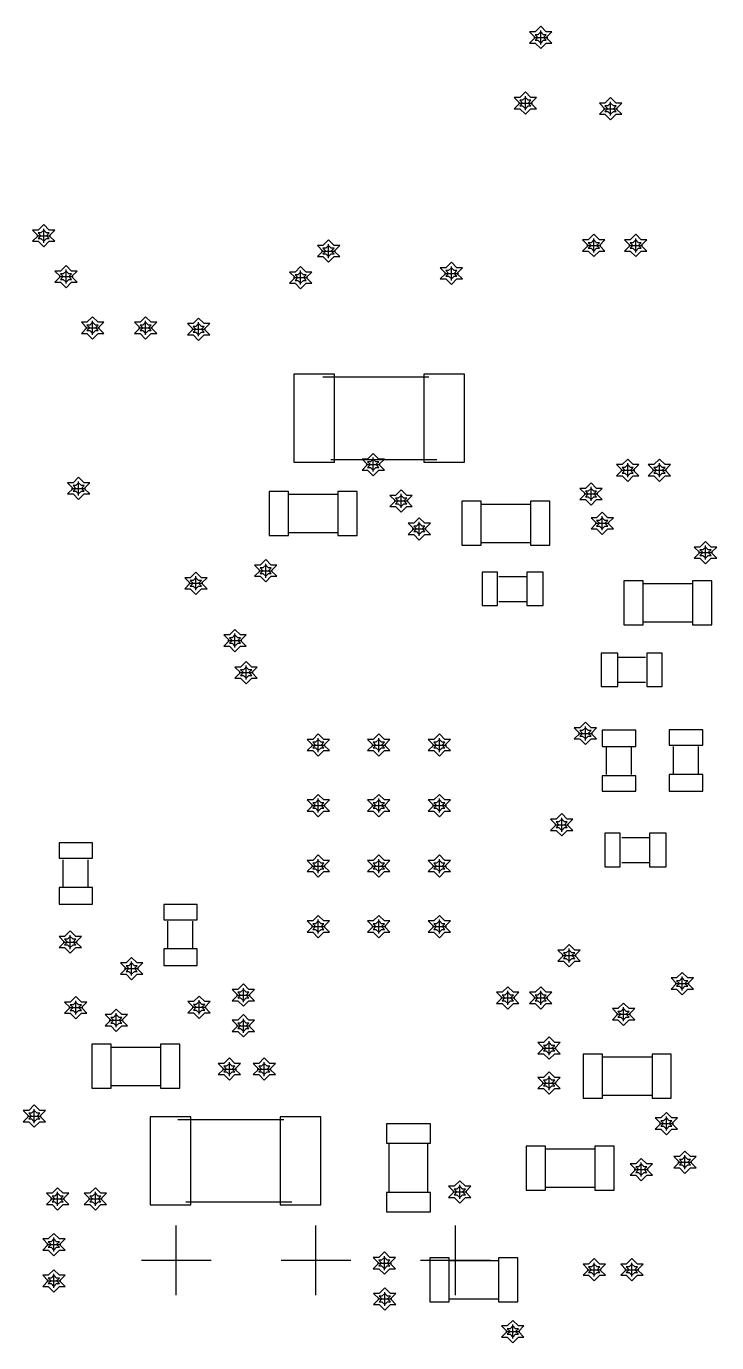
# Model space of a CAD drawing. Extents: x -1.38 to 3.87, y -2.67 to 0.8.
# Drawn here: x 0.023 to 0.518, y -1.991 to -1.048 of the extents above; entities that cross this region are included whole.
import ezdxf

# ---------------------------------------------------------------- set-up
doc = ezdxf.new("R2010")
doc.units = 0
doc.layers.get('0').update_dxf_attribs({"linetype": 'CONTINUOUS'})
for name, color, linetype in [('gd1', 1, 'CONTINUOUS'), ('gg1', 1, 'CONTINUOUS'), ('gm8', 1, 'CONTINUOUS')]:
    doc.layers.add(name, color=color, linetype=linetype)

# ---------------------------------------------------------------- blocks, each defined once
blk = doc.blocks.new('D20')
blk.add_lwpolyline([(-0.01575, -0.0069), (0.01575, -0.0069), (0.01575, 0.0069), (-0.01575, 0.0069)], close=True)
blk = doc.blocks.new('D21')
blk.add_lwpolyline([(-0.0069, -0.01575), (0.0069, -0.01575), (0.0069, 0.01575), (-0.0069, 0.01575)], close=True)
blk = doc.blocks.new('D23')
blk.add_lwpolyline([(-0.0055, -0.012), (0.0055, -0.012), (0.0055, 0.012), (-0.0055, 0.012)], close=True)
blk = doc.blocks.new('D24')
blk.add_lwpolyline([(-0.012, -0.0059), (0.012, -0.0059), (0.012, 0.0059), (-0.012, 0.0059)], close=True)
blk = doc.blocks.new('D25')
blk.add_lwpolyline([(-0.012, -0.0055), (0.012, -0.0055), (0.012, 0.0055), (-0.012, 0.0055)], close=True)
blk = doc.blocks.new('D54')
blk.add_lwpolyline([(-0.012, -0.0059), (0.012, -0.0059), (0.012, 0.0059), (-0.012, 0.0059)], close=True)
blk = doc.blocks.new('D55')
blk.add_lwpolyline([(-0.0059, -0.012), (0.0059, -0.012), (0.0059, 0.012), (-0.0059, 0.012)], close=True)
blk = doc.blocks.new('D57')
blk.add_lwpolyline([(-0.0145, -0.0315), (0.0145, -0.0315), (0.0145, 0.0315), (-0.0145, 0.0315)], close=True)

msp = doc.modelspace()

# ---------------------------------------------------------------- linework, layer by layer
at = {"layer": 'gd1', "color": 1}
for points in [[(0.3917, -1.0643), (0.3957, -1.0603), (0.3997, -1.0603), (0.3957, -1.0563), (0.3997, -1.0523), (0.3957, -1.0523), (0.3917, -1.0483), (0.3877, -1.0523), (0.3837, -1.0523), (0.3877, -1.0563), (0.3837, -1.0603), (0.3877, -1.0603), (0.3917, -1.0643)], [(0.3917, -1.0603), (0.3937, -1.0583), (0.3957, -1.0583), (0.3937, -1.0563), (0.3957, -1.0543), (0.3937, -1.0543), (0.3917, -1.0523), (0.3897, -1.0543), (0.3877, -1.0543), (0.3897, -1.0563), (0.3877, -1.0583), (0.3897, -1.0583), (0.3917, -1.0603)], [(0.3807, -1.1113), (0.3847, -1.1073), (0.3887, -1.1073), (0.3847, -1.1033), (0.3887, -1.0993), (0.3847, -1.0993), (0.3807, -1.0953), (0.3767, -1.0993), (0.3727, -1.0993), (0.3767, -1.1033), (0.3727, -1.1073), (0.3767, -1.1073), (0.3807, -1.1113)], [(0.3807, -1.1073), (0.3827, -1.1053), (0.3847, -1.1053), (0.3827, -1.1033), (0.3847, -1.1013), (0.3827, -1.1013), (0.3807, -1.0993), (0.3787, -1.1013), (0.3767, -1.1013), (0.3787, -1.1033), (0.3767, -1.1053), (0.3787, -1.1053), (0.3807, -1.1073)], [(0.4417, -1.1153), (0.4457, -1.1113), (0.4497, -1.1113), (0.4457, -1.1073), (0.4497, -1.1033), (0.4457, -1.1033), (0.4417, -1.0993), (0.4377, -1.1033), (0.4337, -1.1033), (0.4377, -1.1073), (0.4337, -1.1113), (0.4377, -1.1113), (0.4417, -1.1153)], [(0.4417, -1.1113), (0.4437, -1.1093), (0.4457, -1.1093), (0.4437, -1.1073), (0.4457, -1.1053), (0.4437, -1.1053), (0.4417, -1.1033), (0.4397, -1.1053), (0.4377, -1.1053), (0.4397, -1.1073), (0.4377, -1.1093), (0.4397, -1.1093), (0.4417, -1.1113)], [(0.0357, -1.2063), (0.0397, -1.2023), (0.0437, -1.2023), (0.0397, -1.1983), (0.0437, -1.1943), (0.0397, -1.1943), (0.0357, -1.1903), (0.0317, -1.1943), (0.0277, -1.1943), (0.0317, -1.1983), (0.0277, -1.2023), (0.0317, -1.2023), (0.0357, -1.2063)], [(0.0357, -1.2023), (0.0377, -1.2003), (0.0397, -1.2003), (0.0377, -1.1983), (0.0397, -1.1963), (0.0377, -1.1963), (0.0357, -1.1943), (0.0337, -1.1963), (0.0317, -1.1963), (0.0337, -1.1983), (0.0317, -1.2003), (0.0337, -1.2003), (0.0357, -1.2023)], [(0.4297, -1.2133), (0.4337, -1.2093), (0.4377, -1.2093), (0.4337, -1.2053), (0.4377, -1.2013), (0.4337, -1.2013), (0.4297, -1.1973), (0.4257, -1.2013), (0.4217, -1.2013), (0.4257, -1.2053), (0.4217, -1.2093), (0.4257, -1.2093), (0.4297, -1.2133)], [(0.4597, -1.2133), (0.4637, -1.2093), (0.4677, -1.2093), (0.4637, -1.2053), (0.4677, -1.2013), (0.4637, -1.2013), (0.4597, -1.1973), (0.4557, -1.2013), (0.4517, -1.2013), (0.4557, -1.2053), (0.4517, -1.2093), (0.4557, -1.2093), (0.4597, -1.2133)], [(0.2397, -1.2173), (0.2437, -1.2133), (0.2477, -1.2133), (0.2437, -1.2093), (0.2477, -1.2053), (0.2437, -1.2053), (0.2397, -1.2013), (0.2357, -1.2053), (0.2317, -1.2053), (0.2357, -1.2093), (0.2317, -1.2133), (0.2357, -1.2133), (0.2397, -1.2173)], [(0.2397, -1.2133), (0.2417, -1.2113), (0.2437, -1.2113), (0.2417, -1.2093), (0.2437, -1.2073), (0.2417, -1.2073), (0.2397, -1.2053), (0.2377, -1.2073), (0.2357, -1.2073), (0.2377, -1.2093), (0.2357, -1.2113), (0.2377, -1.2113), (0.2397, -1.2133)], [(0.4297, -1.2093), (0.4317, -1.2073), (0.4337, -1.2073), (0.4317, -1.2053), (0.4337, -1.2033), (0.4317, -1.2033), (0.4297, -1.2013), (0.4277, -1.2033), (0.4257, -1.2033), (0.4277, -1.2053), (0.4257, -1.2073), (0.4277, -1.2073), (0.4297, -1.2093)], [(0.4597, -1.2093), (0.4617, -1.2073), (0.4637, -1.2073), (0.4617, -1.2053), (0.4637, -1.2033), (0.4617, -1.2033), (0.4597, -1.2013), (0.4577, -1.2033), (0.4557, -1.2033), (0.4577, -1.2053), (0.4557, -1.2073), (0.4577, -1.2073), (0.4597, -1.2093)], [(0.0517, -1.2356), (0.0557, -1.2316), (0.0597, -1.2316), (0.0557, -1.2276), (0.0597, -1.2236), (0.0557, -1.2236), (0.0517, -1.2196), (0.0477, -1.2236), (0.0437, -1.2236), (0.0477, -1.2276), (0.0437, -1.2316), (0.0477, -1.2316), (0.0517, -1.2356)], [(0.0517, -1.2316), (0.0537, -1.2296), (0.0557, -1.2296), (0.0537, -1.2276), (0.0557, -1.2256), (0.0537, -1.2256), (0.0517, -1.2236), (0.0497, -1.2256), (0.0477, -1.2256), (0.0497, -1.2276), (0.0477, -1.2296), (0.0497, -1.2296), (0.0517, -1.2316)], [(0.2197, -1.2363), (0.2237, -1.2323), (0.2277, -1.2323), (0.2237, -1.2283), (0.2277, -1.2243), (0.2237, -1.2243), (0.2197, -1.2203), (0.2157, -1.2243), (0.2117, -1.2243), (0.2157, -1.2283), (0.2117, -1.2323), (0.2157, -1.2323), (0.2197, -1.2363)], [(0.2197, -1.2323), (0.2217, -1.2303), (0.2237, -1.2303), (0.2217, -1.2283), (0.2237, -1.2263), (0.2217, -1.2263), (0.2197, -1.2243), (0.2177, -1.2263), (0.2157, -1.2263), (0.2177, -1.2283), (0.2157, -1.2303), (0.2177, -1.2303), (0.2197, -1.2323)], [(0.3277, -1.2333), (0.3317, -1.2293), (0.3357, -1.2293), (0.3317, -1.2253), (0.3357, -1.2213), (0.3317, -1.2213), (0.3277, -1.2173), (0.3237, -1.2213), (0.3197, -1.2213), (0.3237, -1.2253), (0.3197, -1.2293), (0.3237, -1.2293), (0.3277, -1.2333)], [(0.3277, -1.2293), (0.3297, -1.2273), (0.3317, -1.2273), (0.3297, -1.2253), (0.3317, -1.2233), (0.3297, -1.2233), (0.3277, -1.2213), (0.3257, -1.2233), (0.3237, -1.2233), (0.3257, -1.2253), (0.3237, -1.2273), (0.3257, -1.2273), (0.3277, -1.2293)], [(0.0707, -1.2723), (0.0747, -1.2683), (0.0787, -1.2683), (0.0747, -1.2643), (0.0787, -1.2603), (0.0747, -1.2603), (0.0707, -1.2563), (0.0667, -1.2603), (0.0627, -1.2603), (0.0667, -1.2643), (0.0627, -1.2683), (0.0667, -1.2683), (0.0707, -1.2723)], [(0.0707, -1.2683), (0.0727, -1.2663), (0.0747, -1.2663), (0.0727, -1.2643), (0.0747, -1.2623), (0.0727, -1.2623), (0.0707, -1.2603), (0.0687, -1.2623), (0.0667, -1.2623), (0.0687, -1.2643), (0.0667, -1.2663), (0.0687, -1.2663), (0.0707, -1.2683)], [(0.1087, -1.2723), (0.1127, -1.2683), (0.1167, -1.2683), (0.1127, -1.2643), (0.1167, -1.2603), (0.1127, -1.2603), (0.1087, -1.2563), (0.1047, -1.2603), (0.1007, -1.2603), (0.1047, -1.2643), (0.1007, -1.2683), (0.1047, -1.2683), (0.1087, -1.2723)], [(0.1087, -1.2683), (0.1107, -1.2663), (0.1127, -1.2663), (0.1107, -1.2643), (0.1127, -1.2623), (0.1107, -1.2623), (0.1087, -1.2603), (0.1067, -1.2623), (0.1047, -1.2623), (0.1067, -1.2643), (0.1047, -1.2663), (0.1067, -1.2663), (0.1087, -1.2683)], [(0.1467, -1.2733), (0.1507, -1.2693), (0.1547, -1.2693), (0.1507, -1.2653), (0.1547, -1.2613), (0.1507, -1.2613), (0.1467, -1.2573), (0.1427, -1.2613), (0.1387, -1.2613), (0.1427, -1.2653), (0.1387, -1.2693), (0.1427, -1.2693), (0.1467, -1.2733)], [(0.1467, -1.2693), (0.1487, -1.2673), (0.1507, -1.2673), (0.1487, -1.2653), (0.1507, -1.2633), (0.1487, -1.2633), (0.1467, -1.2613), (0.1447, -1.2633), (0.1427, -1.2633), (0.1447, -1.2653), (0.1427, -1.2673), (0.1447, -1.2673), (0.1467, -1.2693)], [(0.2717, -1.3703), (0.2757, -1.3663), (0.2797, -1.3663), (0.2757, -1.3623), (0.2797, -1.3583), (0.2757, -1.3583), (0.2717, -1.3543), (0.2677, -1.3583), (0.2637, -1.3583), (0.2677, -1.3623), (0.2637, -1.3663), (0.2677, -1.3663), (0.2717, -1.3703)], [(0.2717, -1.3663), (0.2737, -1.3643), (0.2757, -1.3643), (0.2737, -1.3623), (0.2757, -1.3603), (0.2737, -1.3603), (0.2717, -1.3583), (0.2697, -1.3603), (0.2677, -1.3603), (0.2697, -1.3623), (0.2677, -1.3643), (0.2697, -1.3643), (0.2717, -1.3663)], [(0.454, -1.3743), (0.458, -1.3703), (0.462, -1.3703), (0.458, -1.3663), (0.462, -1.3623), (0.458, -1.3623), (0.454, -1.3583), (0.45, -1.3623), (0.446, -1.3623), (0.45, -1.3663), (0.446, -1.3703), (0.45, -1.3703), (0.454, -1.3743)], [(0.454, -1.3703), (0.456, -1.3683), (0.458, -1.3683), (0.456, -1.3663), (0.458, -1.3643), (0.456, -1.3643), (0.454, -1.3623), (0.452, -1.3643), (0.45, -1.3643), (0.452, -1.3663), (0.45, -1.3683), (0.452, -1.3683), (0.454, -1.3703)], [(0.4767, -1.3743), (0.4807, -1.3703), (0.4847, -1.3703), (0.4807, -1.3663), (0.4847, -1.3623), (0.4807, -1.3623), (0.4767, -1.3583), (0.4727, -1.3623), (0.4687, -1.3623), (0.4727, -1.3663), (0.4687, -1.3703), (0.4727, -1.3703), (0.4767, -1.3743)], [(0.4767, -1.3703), (0.4787, -1.3683), (0.4807, -1.3683), (0.4787, -1.3663), (0.4807, -1.3643), (0.4787, -1.3643), (0.4767, -1.3623), (0.4747, -1.3643), (0.4727, -1.3643), (0.4747, -1.3663), (0.4727, -1.3683), (0.4747, -1.3683), (0.4767, -1.3703)], [(0.0607, -1.3873), (0.0647, -1.3833), (0.0687, -1.3833), (0.0647, -1.3793), (0.0687, -1.3753), (0.0647, -1.3753), (0.0607, -1.3713), (0.0567, -1.3753), (0.0527, -1.3753), (0.0567, -1.3793), (0.0527, -1.3833), (0.0567, -1.3833), (0.0607, -1.3873)], [(0.0607, -1.3833), (0.0627, -1.3813), (0.0647, -1.3813), (0.0627, -1.3793), (0.0647, -1.3773), (0.0627, -1.3773), (0.0607, -1.3753), (0.0587, -1.3773), (0.0567, -1.3773), (0.0587, -1.3793), (0.0567, -1.3813), (0.0587, -1.3813), (0.0607, -1.3833)], [(0.4277, -1.3913), (0.4317, -1.3873), (0.4357, -1.3873), (0.4317, -1.3833), (0.4357, -1.3793), (0.4317, -1.3793), (0.4277, -1.3753), (0.4237, -1.3793), (0.4197, -1.3793), (0.4237, -1.3833), (0.4197, -1.3873), (0.4237, -1.3873), (0.4277, -1.3913)], [(0.2917, -1.3963), (0.2957, -1.3923), (0.2997, -1.3923), (0.2957, -1.3883), (0.2997, -1.3843), (0.2957, -1.3843), (0.2917, -1.3803), (0.2877, -1.3843), (0.2837, -1.3843), (0.2877, -1.3883), (0.2837, -1.3923), (0.2877, -1.3923), (0.2917, -1.3963)], [(0.2917, -1.3923), (0.2937, -1.3903), (0.2957, -1.3903), (0.2937, -1.3883), (0.2957, -1.3863), (0.2937, -1.3863), (0.2917, -1.3843), (0.2897, -1.3863), (0.2877, -1.3863), (0.2897, -1.3883), (0.2877, -1.3903), (0.2897, -1.3903), (0.2917, -1.3923)], [(0.4277, -1.3873), (0.4297, -1.3853), (0.4317, -1.3853), (0.4297, -1.3833), (0.4317, -1.3813), (0.4297, -1.3813), (0.4277, -1.3793), (0.4257, -1.3813), (0.4237, -1.3813), (0.4257, -1.3833), (0.4237, -1.3853), (0.4257, -1.3853), (0.4277, -1.3873)], [(0.3047, -1.4163), (0.3087, -1.4123), (0.3127, -1.4123), (0.3087, -1.4083), (0.3127, -1.4043), (0.3087, -1.4043), (0.3047, -1.4003), (0.3007, -1.4043), (0.2967, -1.4043), (0.3007, -1.4083), (0.2967, -1.4123), (0.3007, -1.4123), (0.3047, -1.4163)], [(0.3047, -1.4123), (0.3067, -1.4103), (0.3087, -1.4103), (0.3067, -1.4083), (0.3087, -1.4063), (0.3067, -1.4063), (0.3047, -1.4043), (0.3027, -1.4063), (0.3007, -1.4063), (0.3027, -1.4083), (0.3007, -1.4103), (0.3027, -1.4103), (0.3047, -1.4123)], [(0.4357, -1.4123), (0.4397, -1.4083), (0.4437, -1.4083), (0.4397, -1.4043), (0.4437, -1.4003), (0.4397, -1.4003), (0.4357, -1.3963), (0.4317, -1.4003), (0.4277, -1.4003), (0.4317, -1.4043), (0.4277, -1.4083), (0.4317, -1.4083), (0.4357, -1.4123)], [(0.4357, -1.4083), (0.4377, -1.4063), (0.4397, -1.4063), (0.4377, -1.4043), (0.4397, -1.4023), (0.4377, -1.4023), (0.4357, -1.4003), (0.4337, -1.4023), (0.4317, -1.4023), (0.4337, -1.4043), (0.4317, -1.4063), (0.4337, -1.4063), (0.4357, -1.4083)], [(0.5097, -1.4333), (0.5137, -1.4293), (0.5177, -1.4293), (0.5137, -1.4253), (0.5177, -1.4213), (0.5137, -1.4213), (0.5097, -1.4173), (0.5057, -1.4213), (0.5017, -1.4213), (0.5057, -1.4253), (0.5017, -1.4293), (0.5057, -1.4293), (0.5097, -1.4333)], [(0.5097, -1.4293), (0.5117, -1.4273), (0.5137, -1.4273), (0.5117, -1.4253), (0.5137, -1.4233), (0.5117, -1.4233), (0.5097, -1.4213), (0.5077, -1.4233), (0.5057, -1.4233), (0.5077, -1.4253), (0.5057, -1.4273), (0.5077, -1.4273), (0.5097, -1.4293)], [(0.1947, -1.4463), (0.1987, -1.4423), (0.2027, -1.4423), (0.1987, -1.4383), (0.2027, -1.4343), (0.1987, -1.4343), (0.1947, -1.4303), (0.1907, -1.4343), (0.1867, -1.4343), (0.1907, -1.4383), (0.1867, -1.4423), (0.1907, -1.4423), (0.1947, -1.4463)], [(0.1447, -1.4553), (0.1487, -1.4513), (0.1527, -1.4513), (0.1487, -1.4473), (0.1527, -1.4433), (0.1487, -1.4433), (0.1447, -1.4393), (0.1407, -1.4433), (0.1367, -1.4433), (0.1407, -1.4473), (0.1367, -1.4513), (0.1407, -1.4513), (0.1447, -1.4553)], [(0.1947, -1.4423), (0.1967, -1.4403), (0.1987, -1.4403), (0.1967, -1.4383), (0.1987, -1.4363), (0.1967, -1.4363), (0.1947, -1.4343), (0.1927, -1.4363), (0.1907, -1.4363), (0.1927, -1.4383), (0.1907, -1.4403), (0.1927, -1.4403), (0.1947, -1.4423)], [(0.1447, -1.4513), (0.1467, -1.4493), (0.1487, -1.4493), (0.1467, -1.4473), (0.1487, -1.4453), (0.1467, -1.4453), (0.1447, -1.4433), (0.1427, -1.4453), (0.1407, -1.4453), (0.1427, -1.4473), (0.1407, -1.4493), (0.1427, -1.4493), (0.1447, -1.4513)], [(0.1727, -1.4963), (0.1767, -1.4923), (0.1807, -1.4923), (0.1767, -1.4883), (0.1807, -1.4843), (0.1767, -1.4843), (0.1727, -1.4803), (0.1687, -1.4843), (0.1647, -1.4843), (0.1687, -1.4883), (0.1647, -1.4923), (0.1687, -1.4923), (0.1727, -1.4963)], [(0.1727, -1.4923), (0.1747, -1.4903), (0.1767, -1.4903), (0.1747, -1.4883), (0.1767, -1.4863), (0.1747, -1.4863), (0.1727, -1.4843), (0.1707, -1.4863), (0.1687, -1.4863), (0.1707, -1.4883), (0.1687, -1.4903), (0.1707, -1.4903), (0.1727, -1.4923)], [(0.1807, -1.5193), (0.1847, -1.5153), (0.1887, -1.5153), (0.1847, -1.5113), (0.1887, -1.5073), (0.1847, -1.5073), (0.1807, -1.5033), (0.1767, -1.5073), (0.1727, -1.5073), (0.1767, -1.5113), (0.1727, -1.5153), (0.1767, -1.5153), (0.1807, -1.5193)], [(0.1807, -1.5153), (0.1827, -1.5133), (0.1847, -1.5133), (0.1827, -1.5113), (0.1847, -1.5093), (0.1827, -1.5093), (0.1807, -1.5073), (0.1787, -1.5093), (0.1767, -1.5093), (0.1787, -1.5113), (0.1767, -1.5133), (0.1787, -1.5133), (0.1807, -1.5153)], [(0.2324, -1.5712), (0.2364, -1.5672), (0.2404, -1.5672), (0.2364, -1.5632), (0.2404, -1.5592), (0.2364, -1.5592), (0.2324, -1.5552), (0.2284, -1.5592), (0.2244, -1.5592), (0.2284, -1.5632), (0.2244, -1.5672), (0.2284, -1.5672), (0.2324, -1.5712)], [(0.2757, -1.5712), (0.2797, -1.5672), (0.2837, -1.5672), (0.2797, -1.5632), (0.2837, -1.5592), (0.2797, -1.5592), (0.2757, -1.5552), (0.2717, -1.5592), (0.2677, -1.5592), (0.2717, -1.5632), (0.2677, -1.5672), (0.2717, -1.5672), (0.2757, -1.5712)], [(0.3191, -1.5712), (0.3231, -1.5672), (0.3271, -1.5672), (0.3231, -1.5632), (0.3271, -1.5592), (0.3231, -1.5592), (0.3191, -1.5552), (0.3151, -1.5592), (0.3111, -1.5592), (0.3151, -1.5632), (0.3111, -1.5672), (0.3151, -1.5672), (0.3191, -1.5712)], [(0.4237, -1.5628), (0.4277, -1.5588), (0.4317, -1.5588), (0.4277, -1.5548), (0.4317, -1.5508), (0.4277, -1.5508), (0.4237, -1.5468), (0.4197, -1.5508), (0.4157, -1.5508), (0.4197, -1.5548), (0.4157, -1.5588), (0.4197, -1.5588), (0.4237, -1.5628)], [(0.4237, -1.5588), (0.4257, -1.5568), (0.4277, -1.5568), (0.4257, -1.5548), (0.4277, -1.5528), (0.4257, -1.5528), (0.4237, -1.5508), (0.4217, -1.5528), (0.4197, -1.5528), (0.4217, -1.5548), (0.4197, -1.5568), (0.4217, -1.5568), (0.4237, -1.5588)], [(0.2324, -1.5672), (0.2344, -1.5652), (0.2364, -1.5652), (0.2344, -1.5632), (0.2364, -1.5612), (0.2344, -1.5612), (0.2324, -1.5592), (0.2304, -1.5612), (0.2284, -1.5612), (0.2304, -1.5632), (0.2284, -1.5652), (0.2304, -1.5652), (0.2324, -1.5672)], [(0.2757, -1.5672), (0.2777, -1.5652), (0.2797, -1.5652), (0.2777, -1.5632), (0.2797, -1.5612), (0.2777, -1.5612), (0.2757, -1.5592), (0.2737, -1.5612), (0.2717, -1.5612), (0.2737, -1.5632), (0.2717, -1.5652), (0.2737, -1.5652), (0.2757, -1.5672)], [(0.3191, -1.5672), (0.3211, -1.5652), (0.3231, -1.5652), (0.3211, -1.5632), (0.3231, -1.5612), (0.3211, -1.5612), (0.3191, -1.5592), (0.3171, -1.5612), (0.3151, -1.5612), (0.3171, -1.5632), (0.3151, -1.5652), (0.3171, -1.5652), (0.3191, -1.5672)], [(0.2324, -1.6145), (0.2364, -1.6105), (0.2404, -1.6105), (0.2364, -1.6065), (0.2404, -1.6025), (0.2364, -1.6025), (0.2324, -1.5985), (0.2284, -1.6025), (0.2244, -1.6025), (0.2284, -1.6065), (0.2244, -1.6105), (0.2284, -1.6105), (0.2324, -1.6145)], [(0.2324, -1.6105), (0.2344, -1.6085), (0.2364, -1.6085), (0.2344, -1.6065), (0.2364, -1.6045), (0.2344, -1.6045), (0.2324, -1.6025), (0.2304, -1.6045), (0.2284, -1.6045), (0.2304, -1.6065), (0.2284, -1.6085), (0.2304, -1.6085), (0.2324, -1.6105)], [(0.2757, -1.6145), (0.2797, -1.6105), (0.2837, -1.6105), (0.2797, -1.6065), (0.2837, -1.6025), (0.2797, -1.6025), (0.2757, -1.5985), (0.2717, -1.6025), (0.2677, -1.6025), (0.2717, -1.6065), (0.2677, -1.6105), (0.2717, -1.6105), (0.2757, -1.6145)], [(0.2757, -1.6105), (0.2777, -1.6085), (0.2797, -1.6085), (0.2777, -1.6065), (0.2797, -1.6045), (0.2777, -1.6045), (0.2757, -1.6025), (0.2737, -1.6045), (0.2717, -1.6045), (0.2737, -1.6065), (0.2717, -1.6085), (0.2737, -1.6085), (0.2757, -1.6105)], [(0.3191, -1.6145), (0.3231, -1.6105), (0.3271, -1.6105), (0.3231, -1.6065), (0.3271, -1.6025), (0.3231, -1.6025), (0.3191, -1.5985), (0.3151, -1.6025), (0.3111, -1.6025), (0.3151, -1.6065), (0.3111, -1.6105), (0.3151, -1.6105), (0.3191, -1.6145)], [(0.3191, -1.6105), (0.3211, -1.6085), (0.3231, -1.6085), (0.3211, -1.6065), (0.3231, -1.6045), (0.3211, -1.6045), (0.3191, -1.6025), (0.3171, -1.6045), (0.3151, -1.6045), (0.3171, -1.6065), (0.3151, -1.6085), (0.3171, -1.6085), (0.3191, -1.6105)], [(0.4067, -1.6283), (0.4107, -1.6243), (0.4147, -1.6243), (0.4107, -1.6203), (0.4147, -1.6163), (0.4107, -1.6163), (0.4067, -1.6123), (0.4027, -1.6163), (0.3987, -1.6163), (0.4027, -1.6203), (0.3987, -1.6243), (0.4027, -1.6243), (0.4067, -1.6283)], [(0.4067, -1.6243), (0.4087, -1.6223), (0.4107, -1.6223), (0.4087, -1.6203), (0.4107, -1.6183), (0.4087, -1.6183), (0.4067, -1.6163), (0.4047, -1.6183), (0.4027, -1.6183), (0.4047, -1.6203), (0.4027, -1.6223), (0.4047, -1.6223), (0.4067, -1.6243)], [(0.2324, -1.6579), (0.2364, -1.6538), (0.2404, -1.6538), (0.2364, -1.6499), (0.2404, -1.6458), (0.2364, -1.6458), (0.2324, -1.6418), (0.2284, -1.6458), (0.2244, -1.6458), (0.2284, -1.6499), (0.2244, -1.6538), (0.2284, -1.6538), (0.2324, -1.6579)], [(0.2324, -1.6538), (0.2344, -1.6518), (0.2364, -1.6518), (0.2344, -1.6499), (0.2364, -1.6479), (0.2344, -1.6479), (0.2324, -1.6458), (0.2304, -1.6479), (0.2284, -1.6479), (0.2304, -1.6499), (0.2284, -1.6518), (0.2304, -1.6518), (0.2324, -1.6538)], [(0.2757, -1.6579), (0.2797, -1.6538), (0.2837, -1.6538), (0.2797, -1.6499), (0.2837, -1.6458), (0.2797, -1.6458), (0.2757, -1.6418), (0.2717, -1.6458), (0.2677, -1.6458), (0.2717, -1.6499), (0.2677, -1.6538), (0.2717, -1.6538), (0.2757, -1.6579)], [(0.2757, -1.6538), (0.2777, -1.6518), (0.2797, -1.6518), (0.2777, -1.6499), (0.2797, -1.6479), (0.2777, -1.6479), (0.2757, -1.6458), (0.2737, -1.6479), (0.2717, -1.6479), (0.2737, -1.6499), (0.2717, -1.6518), (0.2737, -1.6518), (0.2757, -1.6538)], [(0.3191, -1.6579), (0.3231, -1.6538), (0.3271, -1.6538), (0.3231, -1.6499), (0.3271, -1.6458), (0.3231, -1.6458), (0.3191, -1.6418), (0.3151, -1.6458), (0.3111, -1.6458), (0.3151, -1.6499), (0.3111, -1.6538), (0.3151, -1.6538), (0.3191, -1.6579)], [(0.3191, -1.6538), (0.3211, -1.6518), (0.3231, -1.6518), (0.3211, -1.6499), (0.3231, -1.6479), (0.3211, -1.6479), (0.3191, -1.6458), (0.3171, -1.6479), (0.3151, -1.6479), (0.3171, -1.6499), (0.3151, -1.6518), (0.3171, -1.6518), (0.3191, -1.6538)], [(0.2324, -1.7012), (0.2364, -1.6972), (0.2404, -1.6972), (0.2364, -1.6932), (0.2404, -1.6892), (0.2364, -1.6892), (0.2324, -1.6852), (0.2284, -1.6892), (0.2244, -1.6892), (0.2284, -1.6932), (0.2244, -1.6972), (0.2284, -1.6972), (0.2324, -1.7012)], [(0.2757, -1.7012), (0.2797, -1.6972), (0.2837, -1.6972), (0.2797, -1.6932), (0.2837, -1.6892), (0.2797, -1.6892), (0.2757, -1.6852), (0.2717, -1.6892), (0.2677, -1.6892), (0.2717, -1.6932), (0.2677, -1.6972), (0.2717, -1.6972), (0.2757, -1.7012)], [(0.3191, -1.7012), (0.3231, -1.6972), (0.3271, -1.6972), (0.3231, -1.6932), (0.3271, -1.6892), (0.3231, -1.6892), (0.3191, -1.6852), (0.3151, -1.6892), (0.3111, -1.6892), (0.3151, -1.6932), (0.3111, -1.6972), (0.3151, -1.6972), (0.3191, -1.7012)], [(0.0547, -1.7123), (0.0587, -1.7083), (0.0627, -1.7083), (0.0587, -1.7043), (0.0627, -1.7003), (0.0587, -1.7003), (0.0547, -1.6963), (0.0507, -1.7003), (0.0467, -1.7003), (0.0507, -1.7043), (0.0467, -1.7083), (0.0507, -1.7083), (0.0547, -1.7123)], [(0.2324, -1.6972), (0.2344, -1.6952), (0.2364, -1.6952), (0.2344, -1.6932), (0.2364, -1.6912), (0.2344, -1.6912), (0.2324, -1.6892), (0.2304, -1.6912), (0.2284, -1.6912), (0.2304, -1.6932), (0.2284, -1.6952), (0.2304, -1.6952), (0.2324, -1.6972)], [(0.2757, -1.6972), (0.2777, -1.6952), (0.2797, -1.6952), (0.2777, -1.6932), (0.2797, -1.6912), (0.2777, -1.6912), (0.2757, -1.6892), (0.2737, -1.6912), (0.2717, -1.6912), (0.2737, -1.6932), (0.2717, -1.6952), (0.2737, -1.6952), (0.2757, -1.6972)], [(0.3191, -1.6972), (0.3211, -1.6952), (0.3231, -1.6952), (0.3211, -1.6932), (0.3231, -1.6912), (0.3211, -1.6912), (0.3191, -1.6892), (0.3171, -1.6912), (0.3151, -1.6912), (0.3171, -1.6932), (0.3151, -1.6952), (0.3171, -1.6952), (0.3191, -1.6972)], [(0.0547, -1.7083), (0.0567, -1.7063), (0.0587, -1.7063), (0.0567, -1.7043), (0.0587, -1.7023), (0.0567, -1.7023), (0.0547, -1.7003), (0.0527, -1.7023), (0.0507, -1.7023), (0.0527, -1.7043), (0.0507, -1.7063), (0.0527, -1.7063), (0.0547, -1.7083)], [(0.412, -1.722), (0.416, -1.718), (0.42, -1.718), (0.416, -1.714), (0.42, -1.71), (0.416, -1.71), (0.412, -1.706), (0.408, -1.71), (0.404, -1.71), (0.408, -1.714), (0.404, -1.718), (0.408, -1.718), (0.412, -1.722)], [(0.0987, -1.7313), (0.1027, -1.7273), (0.1067, -1.7273), (0.1027, -1.7233), (0.1067, -1.7193), (0.1027, -1.7193), (0.0987, -1.7153), (0.0947, -1.7193), (0.0907, -1.7193), (0.0947, -1.7233), (0.0907, -1.7273), (0.0947, -1.7273), (0.0987, -1.7313)], [(0.412, -1.718), (0.414, -1.716), (0.416, -1.716), (0.414, -1.714), (0.416, -1.712), (0.414, -1.712), (0.412, -1.71), (0.41, -1.712), (0.408, -1.712), (0.41, -1.714), (0.408, -1.716), (0.41, -1.716), (0.412, -1.718)], [(0.0987, -1.7273), (0.1007, -1.7253), (0.1027, -1.7253), (0.1007, -1.7233), (0.1027, -1.7213), (0.1007, -1.7213), (0.0987, -1.7193), (0.0967, -1.7213), (0.0947, -1.7213), (0.0967, -1.7233), (0.0947, -1.7253), (0.0967, -1.7253), (0.0987, -1.7273)], [(0.1787, -1.7503), (0.1827, -1.7463), (0.1867, -1.7463), (0.1827, -1.7423), (0.1867, -1.7383), (0.1827, -1.7383), (0.1787, -1.7343), (0.1747, -1.7383), (0.1707, -1.7383), (0.1747, -1.7423), (0.1707, -1.7463), (0.1747, -1.7463), (0.1787, -1.7503)], [(0.493, -1.742), (0.497, -1.738), (0.501, -1.738), (0.497, -1.734), (0.501, -1.73), (0.497, -1.73), (0.493, -1.726), (0.489, -1.73), (0.485, -1.73), (0.489, -1.734), (0.485, -1.738), (0.489, -1.738), (0.493, -1.742)], [(0.493, -1.738), (0.495, -1.736), (0.497, -1.736), (0.495, -1.734), (0.497, -1.732), (0.495, -1.732), (0.493, -1.73), (0.491, -1.732), (0.489, -1.732), (0.491, -1.734), (0.489, -1.736), (0.491, -1.736), (0.493, -1.738)], [(0.0587, -1.7593), (0.0627, -1.7553), (0.0667, -1.7553), (0.0627, -1.7513), (0.0667, -1.7473), (0.0627, -1.7473), (0.0587, -1.7433), (0.0547, -1.7473), (0.0507, -1.7473), (0.0547, -1.7513), (0.0507, -1.7553), (0.0547, -1.7553), (0.0587, -1.7593)], [(0.147, -1.759), (0.151, -1.755), (0.155, -1.755), (0.151, -1.751), (0.155, -1.747), (0.151, -1.747), (0.147, -1.743), (0.143, -1.747), (0.139, -1.747), (0.143, -1.751), (0.139, -1.755), (0.143, -1.755), (0.147, -1.759)], [(0.1787, -1.7463), (0.1807, -1.7443), (0.1827, -1.7443), (0.1807, -1.7423), (0.1827, -1.7403), (0.1807, -1.7403), (0.1787, -1.7383), (0.1767, -1.7403), (0.1747, -1.7403), (0.1767, -1.7423), (0.1747, -1.7443), (0.1767, -1.7443), (0.1787, -1.7463)], [(0.3681, -1.7523), (0.3721, -1.7483), (0.3761, -1.7483), (0.3721, -1.7443), (0.3761, -1.7403), (0.3721, -1.7403), (0.3681, -1.7363), (0.3641, -1.7403), (0.3601, -1.7403), (0.3641, -1.7443), (0.3601, -1.7483), (0.3641, -1.7483), (0.3681, -1.7523)], [(0.3681, -1.7483), (0.3701, -1.7463), (0.3721, -1.7463), (0.3701, -1.7443), (0.3721, -1.7423), (0.3701, -1.7423), (0.3681, -1.7403), (0.3661, -1.7423), (0.3641, -1.7423), (0.3661, -1.7443), (0.3641, -1.7463), (0.3661, -1.7463), (0.3681, -1.7483)], [(0.3917, -1.7523), (0.3957, -1.7483), (0.3997, -1.7483), (0.3957, -1.7443), (0.3997, -1.7403), (0.3957, -1.7403), (0.3917, -1.7363), (0.3877, -1.7403), (0.3837, -1.7403), (0.3877, -1.7443), (0.3837, -1.7483), (0.3877, -1.7483), (0.3917, -1.7523)], [(0.3917, -1.7483), (0.3937, -1.7463), (0.3957, -1.7463), (0.3937, -1.7443), (0.3957, -1.7423), (0.3937, -1.7423), (0.3917, -1.7403), (0.3897, -1.7423), (0.3877, -1.7423), (0.3897, -1.7443), (0.3877, -1.7463), (0.3897, -1.7463), (0.3917, -1.7483)], [(0.0587, -1.7553), (0.0607, -1.7533), (0.0627, -1.7533), (0.0607, -1.7513), (0.0627, -1.7493), (0.0607, -1.7493), (0.0587, -1.7473), (0.0567, -1.7493), (0.0547, -1.7493), (0.0567, -1.7513), (0.0547, -1.7533), (0.0567, -1.7533), (0.0587, -1.7553)], [(0.0877, -1.7683), (0.0917, -1.7643), (0.0957, -1.7643), (0.0917, -1.7603), (0.0957, -1.7563), (0.0917, -1.7563), (0.0877, -1.7523), (0.0837, -1.7563), (0.0797, -1.7563), (0.0837, -1.7603), (0.0797, -1.7643), (0.0837, -1.7643), (0.0877, -1.7683)], [(0.147, -1.755), (0.149, -1.753), (0.151, -1.753), (0.149, -1.751), (0.151, -1.749), (0.149, -1.749), (0.147, -1.747), (0.145, -1.749), (0.143, -1.749), (0.145, -1.751), (0.143, -1.753), (0.145, -1.753), (0.147, -1.755)], [(0.451, -1.764), (0.455, -1.76), (0.459, -1.76), (0.455, -1.756), (0.459, -1.752), (0.455, -1.752), (0.451, -1.748), (0.447, -1.752), (0.443, -1.752), (0.447, -1.756), (0.443, -1.76), (0.447, -1.76), (0.451, -1.764)], [(0.451, -1.76), (0.453, -1.758), (0.455, -1.758), (0.453, -1.756), (0.455, -1.754), (0.453, -1.754), (0.451, -1.752), (0.449, -1.754), (0.447, -1.754), (0.449, -1.756), (0.447, -1.758), (0.449, -1.758), (0.451, -1.76)], [(0.0877, -1.7643), (0.0897, -1.7623), (0.0917, -1.7623), (0.0897, -1.7603), (0.0917, -1.7583), (0.0897, -1.7583), (0.0877, -1.7563), (0.0857, -1.7583), (0.0837, -1.7583), (0.0857, -1.7603), (0.0837, -1.7623), (0.0857, -1.7623), (0.0877, -1.7643)], [(0.1787, -1.7723), (0.1827, -1.7683), (0.1867, -1.7683), (0.1827, -1.7643), (0.1867, -1.7603), (0.1827, -1.7603), (0.1787, -1.7563), (0.1747, -1.7603), (0.1707, -1.7603), (0.1747, -1.7643), (0.1707, -1.7683), (0.1747, -1.7683), (0.1787, -1.7723)], [(0.1787, -1.7683), (0.1807, -1.7663), (0.1827, -1.7663), (0.1807, -1.7643), (0.1827, -1.7623), (0.1807, -1.7623), (0.1787, -1.7603), (0.1767, -1.7623), (0.1747, -1.7623), (0.1767, -1.7643), (0.1747, -1.7663), (0.1767, -1.7663), (0.1787, -1.7683)], [(0.3977, -1.7883), (0.4017, -1.7843), (0.4057, -1.7843), (0.4017, -1.7803), (0.4057, -1.7763), (0.4017, -1.7763), (0.3977, -1.7723), (0.3937, -1.7763), (0.3897, -1.7763), (0.3937, -1.7803), (0.3897, -1.7843), (0.3937, -1.7843), (0.3977, -1.7883)], [(0.3977, -1.7843), (0.3997, -1.7823), (0.4017, -1.7823), (0.3997, -1.7803), (0.4017, -1.7783), (0.3997, -1.7783), (0.3977, -1.7763), (0.3957, -1.7783), (0.3937, -1.7783), (0.3957, -1.7803), (0.3937, -1.7823), (0.3957, -1.7823), (0.3977, -1.7843)], [(0.1687, -1.8033), (0.1727, -1.7993), (0.1767, -1.7993), (0.1727, -1.7953), (0.1767, -1.7913), (0.1727, -1.7913), (0.1687, -1.7873), (0.1647, -1.7913), (0.1607, -1.7913), (0.1647, -1.7953), (0.1607, -1.7993), (0.1647, -1.7993), (0.1687, -1.8033)], [(0.1687, -1.7993), (0.1707, -1.7973), (0.1727, -1.7973), (0.1707, -1.7953), (0.1727, -1.7933), (0.1707, -1.7933), (0.1687, -1.7913), (0.1667, -1.7933), (0.1647, -1.7933), (0.1667, -1.7953), (0.1647, -1.7973), (0.1667, -1.7973), (0.1687, -1.7993)], [(0.1937, -1.8033), (0.1977, -1.7993), (0.2017, -1.7993), (0.1977, -1.7953), (0.2017, -1.7913), (0.1977, -1.7913), (0.1937, -1.7873), (0.1897, -1.7913), (0.1857, -1.7913), (0.1897, -1.7953), (0.1857, -1.7993), (0.1897, -1.7993), (0.1937, -1.8033)], [(0.1937, -1.7993), (0.1957, -1.7973), (0.1977, -1.7973), (0.1957, -1.7953), (0.1977, -1.7933), (0.1957, -1.7933), (0.1937, -1.7913), (0.1917, -1.7933), (0.1897, -1.7933), (0.1917, -1.7953), (0.1897, -1.7973), (0.1917, -1.7973), (0.1937, -1.7993)], [(0.3977, -1.8133), (0.4017, -1.8093), (0.4057, -1.8093), (0.4017, -1.8053), (0.4057, -1.8013), (0.4017, -1.8013), (0.3977, -1.7973), (0.3937, -1.8013), (0.3897, -1.8013), (0.3937, -1.8053), (0.3897, -1.8093), (0.3937, -1.8093), (0.3977, -1.8133)], [(0.3977, -1.8093), (0.3997, -1.8073), (0.4017, -1.8073), (0.3997, -1.8053), (0.4017, -1.8033), (0.3997, -1.8033), (0.3977, -1.8013), (0.3957, -1.8033), (0.3937, -1.8033), (0.3957, -1.8053), (0.3937, -1.8073), (0.3957, -1.8073), (0.3977, -1.8093)], [(0.029, -1.837), (0.033, -1.833), (0.037, -1.833), (0.033, -1.829), (0.037, -1.825), (0.033, -1.825), (0.029, -1.821), (0.025, -1.825), (0.021, -1.825), (0.025, -1.829), (0.021, -1.833), (0.025, -1.833), (0.029, -1.837)], [(0.029, -1.833), (0.031, -1.831), (0.033, -1.831), (0.031, -1.829), (0.033, -1.827), (0.031, -1.827), (0.029, -1.825), (0.027, -1.827), (0.025, -1.827), (0.027, -1.829), (0.025, -1.831), (0.027, -1.831), (0.029, -1.833)], [(0.4817, -1.8423), (0.4857, -1.8383), (0.4897, -1.8383), (0.4857, -1.8343), (0.4897, -1.8303), (0.4857, -1.8303), (0.4817, -1.8263), (0.4777, -1.8303), (0.4737, -1.8303), (0.4777, -1.8343), (0.4737, -1.8383), (0.4777, -1.8383), (0.4817, -1.8423)], [(0.4817, -1.8383), (0.4837, -1.8363), (0.4857, -1.8363), (0.4837, -1.8343), (0.4857, -1.8323), (0.4837, -1.8323), (0.4817, -1.8303), (0.4797, -1.8323), (0.4777, -1.8323), (0.4797, -1.8343), (0.4777, -1.8363), (0.4797, -1.8363), (0.4817, -1.8383)], [(0.495, -1.87), (0.499, -1.866), (0.503, -1.866), (0.499, -1.862), (0.503, -1.858), (0.499, -1.858), (0.495, -1.854), (0.491, -1.858), (0.487, -1.858), (0.491, -1.862), (0.487, -1.866), (0.491, -1.866), (0.495, -1.87)], [(0.4637, -1.8753), (0.4677, -1.8713), (0.4717, -1.8713), (0.4677, -1.8673), (0.4717, -1.8633), (0.4677, -1.8633), (0.4637, -1.8593), (0.4597, -1.8633), (0.4557, -1.8633), (0.4597, -1.8673), (0.4557, -1.8713), (0.4597, -1.8713), (0.4637, -1.8753)], [(0.4637, -1.8713), (0.4657, -1.8693), (0.4677, -1.8693), (0.4657, -1.8673), (0.4677, -1.8653), (0.4657, -1.8653), (0.4637, -1.8633), (0.4617, -1.8653), (0.4597, -1.8653), (0.4617, -1.8673), (0.4597, -1.8693), (0.4617, -1.8693), (0.4637, -1.8713)], [(0.495, -1.866), (0.497, -1.864), (0.499, -1.864), (0.497, -1.862), (0.499, -1.86), (0.497, -1.86), (0.495, -1.858), (0.493, -1.86), (0.491, -1.86), (0.493, -1.862), (0.491, -1.864), (0.493, -1.864), (0.495, -1.866)], [(0.3337, -1.8913), (0.3377, -1.8873), (0.3417, -1.8873), (0.3377, -1.8833), (0.3417, -1.8793), (0.3377, -1.8793), (0.3337, -1.8753), (0.3297, -1.8793), (0.3257, -1.8793), (0.3297, -1.8833), (0.3257, -1.8873), (0.3297, -1.8873), (0.3337, -1.8913)], [(0.0457, -1.8963), (0.0497, -1.8923), (0.0537, -1.8923), (0.0497, -1.8883), (0.0537, -1.8843), (0.0497, -1.8843), (0.0457, -1.8803), (0.0417, -1.8843), (0.0377, -1.8843), (0.0417, -1.8883), (0.0377, -1.8923), (0.0417, -1.8923), (0.0457, -1.8963)], [(0.0457, -1.8923), (0.0477, -1.8903), (0.0497, -1.8903), (0.0477, -1.8883), (0.0497, -1.8863), (0.0477, -1.8863), (0.0457, -1.8843), (0.0437, -1.8863), (0.0417, -1.8863), (0.0437, -1.8883), (0.0417, -1.8903), (0.0437, -1.8903), (0.0457, -1.8923)], [(0.0727, -1.8963), (0.0767, -1.8923), (0.0807, -1.8923), (0.0767, -1.8883), (0.0807, -1.8843), (0.0767, -1.8843), (0.0727, -1.8803), (0.0687, -1.8843), (0.0647, -1.8843), (0.0687, -1.8883), (0.0647, -1.8923), (0.0687, -1.8923), (0.0727, -1.8963)], [(0.0727, -1.8923), (0.0747, -1.8903), (0.0767, -1.8903), (0.0747, -1.8883), (0.0767, -1.8863), (0.0747, -1.8863), (0.0727, -1.8843), (0.0707, -1.8863), (0.0687, -1.8863), (0.0707, -1.8883), (0.0687, -1.8903), (0.0707, -1.8903), (0.0727, -1.8923)], [(0.3337, -1.8873), (0.3357, -1.8853), (0.3377, -1.8853), (0.3357, -1.8833), (0.3377, -1.8813), (0.3357, -1.8813), (0.3337, -1.8793), (0.3317, -1.8813), (0.3297, -1.8813), (0.3317, -1.8833), (0.3297, -1.8853), (0.3317, -1.8853), (0.3337, -1.8873)], [(0.043, -1.929), (0.047, -1.925), (0.051, -1.925), (0.047, -1.921), (0.051, -1.917), (0.047, -1.917), (0.043, -1.913), (0.039, -1.917), (0.035, -1.917), (0.039, -1.921), (0.035, -1.925), (0.039, -1.925), (0.043, -1.929)], [(0.043, -1.925), (0.045, -1.923), (0.047, -1.923), (0.045, -1.921), (0.047, -1.919), (0.045, -1.919), (0.043, -1.917), (0.041, -1.919), (0.039, -1.919), (0.041, -1.921), (0.039, -1.923), (0.041, -1.923), (0.043, -1.925)], [(0.2797, -1.9423), (0.2837, -1.9383), (0.2877, -1.9383), (0.2837, -1.9343), (0.2877, -1.9303), (0.2837, -1.9303), (0.2797, -1.9263), (0.2757, -1.9303), (0.2717, -1.9303), (0.2757, -1.9343), (0.2717, -1.9383), (0.2757, -1.9383), (0.2797, -1.9423)], [(0.2797, -1.9383), (0.2817, -1.9363), (0.2837, -1.9363), (0.2817, -1.9343), (0.2837, -1.9323), (0.2817, -1.9323), (0.2797, -1.9303), (0.2777, -1.9323), (0.2757, -1.9323), (0.2777, -1.9343), (0.2757, -1.9363), (0.2777, -1.9363), (0.2797, -1.9383)], [(0.43, -1.947), (0.434, -1.943), (0.438, -1.943), (0.434, -1.939), (0.438, -1.935), (0.434, -1.935), (0.43, -1.931), (0.426, -1.935), (0.422, -1.935), (0.426, -1.939), (0.422, -1.943), (0.426, -1.943), (0.43, -1.947)], [(0.457, -1.947), (0.461, -1.943), (0.465, -1.943), (0.461, -1.939), (0.465, -1.935), (0.461, -1.935), (0.457, -1.931), (0.453, -1.935), (0.449, -1.935), (0.453, -1.939), (0.449, -1.943), (0.453, -1.943), (0.457, -1.947)], [(0.043, -1.955), (0.047, -1.951), (0.051, -1.951), (0.047, -1.947), (0.051, -1.943), (0.047, -1.943), (0.043, -1.939), (0.039, -1.943), (0.035, -1.943), (0.039, -1.947), (0.035, -1.951), (0.039, -1.951), (0.043, -1.955)], [(0.43, -1.943), (0.432, -1.941), (0.434, -1.941), (0.432, -1.939), (0.434, -1.937), (0.432, -1.937), (0.43, -1.935), (0.428, -1.937), (0.426, -1.937), (0.428, -1.939), (0.426, -1.941), (0.428, -1.941), (0.43, -1.943)], [(0.457, -1.943), (0.459, -1.941), (0.461, -1.941), (0.459, -1.939), (0.461, -1.937), (0.459, -1.937), (0.457, -1.935), (0.455, -1.937), (0.453, -1.937), (0.455, -1.939), (0.453, -1.941), (0.455, -1.941), (0.457, -1.943)], [(0.043, -1.951), (0.045, -1.949), (0.047, -1.949), (0.045, -1.947), (0.047, -1.945), (0.045, -1.945), (0.043, -1.943), (0.041, -1.945), (0.039, -1.945), (0.041, -1.947), (0.039, -1.949), (0.041, -1.949), (0.043, -1.951)], [(0.28, -1.968), (0.284, -1.964), (0.288, -1.964), (0.284, -1.96), (0.288, -1.956), (0.284, -1.956), (0.28, -1.952), (0.276, -1.956), (0.272, -1.956), (0.276, -1.96), (0.272, -1.964), (0.276, -1.964), (0.28, -1.968)], [(0.28, -1.964), (0.282, -1.962), (0.284, -1.962), (0.282, -1.96), (0.284, -1.958), (0.282, -1.958), (0.28, -1.956), (0.278, -1.958), (0.276, -1.958), (0.278, -1.96), (0.276, -1.962), (0.278, -1.962), (0.28, -1.964)], [(0.3717, -1.9913), (0.3757, -1.9873), (0.3797, -1.9873), (0.3757, -1.9833), (0.3797, -1.9793), (0.3757, -1.9793), (0.3717, -1.9753), (0.3677, -1.9793), (0.3637, -1.9793), (0.3677, -1.9833), (0.3637, -1.9873), (0.3677, -1.9873), (0.3717, -1.9913)], [(0.3717, -1.9873), (0.3737, -1.9853), (0.3757, -1.9853), (0.3737, -1.9833), (0.3757, -1.9813), (0.3737, -1.9813), (0.3717, -1.9793), (0.3697, -1.9813), (0.3677, -1.9813), (0.3697, -1.9833), (0.3677, -1.9853), (0.3697, -1.9853), (0.3717, -1.9873)]]:
    msp.add_lwpolyline(points, dxfattribs=at)
at = {"layer": 'gg1', "color": 1}
for points in [[(0.3917, -1.0613), (0.3917, -1.0513)], [(0.3867, -1.0563), (0.3967, -1.0563)], [(0.3757, -1.1033), (0.3857, -1.1033)], [(0.3807, -1.1083), (0.3807, -1.0983)], [(0.4417, -1.1123), (0.4417, -1.1023)], [(0.4367, -1.1073), (0.4467, -1.1073)], [(0.0357, -1.2033), (0.0357, -1.1933)], [(0.0307, -1.1983), (0.0407, -1.1983)], [(0.2397, -1.2143), (0.2397, -1.2043)], [(0.4247, -1.2053), (0.4347, -1.2053)], [(0.4297, -1.2103), (0.4297, -1.2003)], [(0.4547, -1.2053), (0.4647, -1.2053)], [(0.4597, -1.2103), (0.4597, -1.2003)], [(0.2347, -1.2093), (0.2447, -1.2093)], [(0.0517, -1.2326), (0.0517, -1.2226)], [(0.2197, -1.2333), (0.2197, -1.2233)], [(0.3227, -1.2253), (0.3327, -1.2253)], [(0.3277, -1.2303), (0.3277, -1.2203)], [(0.0467, -1.2276), (0.0567, -1.2276)], [(0.2147, -1.2283), (0.2247, -1.2283)], [(0.0707, -1.2693), (0.0707, -1.2593)], [(0.1087, -1.2693), (0.1087, -1.2593)], [(0.1467, -1.2703), (0.1467, -1.2603)], [(0.0657, -1.2643), (0.0757, -1.2643)], [(0.1037, -1.2643), (0.1137, -1.2643)], [(0.1417, -1.2653), (0.1517, -1.2653)], [(0.2717, -1.3673), (0.2717, -1.3573)], [(0.2667, -1.3623), (0.2767, -1.3623)], [(0.449, -1.3663), (0.459, -1.3663)], [(0.454, -1.3713), (0.454, -1.3613)], [(0.4717, -1.3663), (0.4817, -1.3663)], [(0.4767, -1.3713), (0.4767, -1.3613)], [(0.0607, -1.3843), (0.0607, -1.3743)], [(0.0557, -1.3793), (0.0657, -1.3793)], [(0.2917, -1.3933), (0.2917, -1.3833)], [(0.4227, -1.3833), (0.4327, -1.3833)], [(0.4277, -1.3883), (0.4277, -1.3783)], [(0.2867, -1.3883), (0.2967, -1.3883)], [(0.3047, -1.4133), (0.3047, -1.4033)], [(0.4307, -1.4043), (0.4407, -1.4043)], [(0.4357, -1.4093), (0.4357, -1.3993)], [(0.2997, -1.4083), (0.3097, -1.4083)], [(0.5097, -1.4303), (0.5097, -1.4203)], [(0.1947, -1.4433), (0.1947, -1.4333)], [(0.5047, -1.4253), (0.5147, -1.4253)], [(0.1447, -1.4523), (0.1447, -1.4423)], [(0.1897, -1.4383), (0.1997, -1.4383)], [(0.1397, -1.4473), (0.1497, -1.4473)], [(0.1677, -1.4883), (0.1777, -1.4883)], [(0.1727, -1.4933), (0.1727, -1.4833)], [(0.1807, -1.5163), (0.1807, -1.5063)], [(0.1757, -1.5113), (0.1857, -1.5113)], [(0.4187, -1.5548), (0.4287, -1.5548)], [(0.4237, -1.5598), (0.4237, -1.5498)], [(0.2274, -1.5632), (0.2374, -1.5632)], [(0.2324, -1.5682), (0.2324, -1.5582)], [(0.2707, -1.5632), (0.2807, -1.5632)], [(0.2757, -1.5682), (0.2757, -1.5582)], [(0.3141, -1.5632), (0.3241, -1.5632)], [(0.3191, -1.5682), (0.3191, -1.5582)], [(0.2324, -1.6115), (0.2324, -1.6015)], [(0.2757, -1.6115), (0.2757, -1.6015)], [(0.3191, -1.6115), (0.3191, -1.6015)], [(0.2274, -1.6065), (0.2374, -1.6065)], [(0.2707, -1.6065), (0.2807, -1.6065)], [(0.3141, -1.6065), (0.3241, -1.6065)], [(0.4017, -1.6203), (0.4117, -1.6203)], [(0.4067, -1.6253), (0.4067, -1.6153)], [(0.2274, -1.6499), (0.2374, -1.6499)], [(0.2324, -1.6549), (0.2324, -1.6449)], [(0.2707, -1.6499), (0.2807, -1.6499)], [(0.2757, -1.6549), (0.2757, -1.6449)], [(0.3141, -1.6499), (0.3241, -1.6499)], [(0.3191, -1.6549), (0.3191, -1.6449)], [(0.2274, -1.6932), (0.2374, -1.6932)], [(0.2324, -1.6982), (0.2324, -1.6882)], [(0.2707, -1.6932), (0.2807, -1.6932)], [(0.2757, -1.6982), (0.2757, -1.6882)], [(0.3141, -1.6932), (0.3241, -1.6932)], [(0.3191, -1.6982), (0.3191, -1.6882)], [(0.0497, -1.7043), (0.0597, -1.7043)], [(0.0547, -1.7093), (0.0547, -1.6993)], [(0.407, -1.714), (0.417, -1.714)], [(0.412, -1.719), (0.412, -1.709)], [(0.0937, -1.7233), (0.1037, -1.7233)], [(0.0987, -1.7283), (0.0987, -1.7183)], [(0.488, -1.734), (0.498, -1.734)], [(0.493, -1.739), (0.493, -1.729)], [(0.1737, -1.7423), (0.1837, -1.7423)], [(0.1787, -1.7473), (0.1787, -1.7373)], [(0.3631, -1.7443), (0.3731, -1.7443)], [(0.3681, -1.7493), (0.3681, -1.7393)], [(0.3867, -1.7443), (0.3967, -1.7443)], [(0.3917, -1.7493), (0.3917, -1.7393)], [(0.0537, -1.7513), (0.0637, -1.7513)], [(0.0587, -1.7563), (0.0587, -1.7463)], [(0.142, -1.751), (0.152, -1.751)], [(0.147, -1.756), (0.147, -1.746)], [(0.451, -1.761), (0.451, -1.751)], [(0.0827, -1.7603), (0.0927, -1.7603)], [(0.0877, -1.7653), (0.0877, -1.7553)], [(0.1787, -1.7693), (0.1787, -1.7593)], [(0.446, -1.756), (0.456, -1.756)], [(0.1737, -1.7643), (0.1837, -1.7643)], [(0.3927, -1.7803), (0.4027, -1.7803)], [(0.3977, -1.7853), (0.3977, -1.7753)], [(0.1687, -1.8003), (0.1687, -1.7903)], [(0.1937, -1.8003), (0.1937, -1.7903)], [(0.1637, -1.7953), (0.1737, -1.7953)], [(0.1887, -1.7953), (0.1987, -1.7953)], [(0.3977, -1.8103), (0.3977, -1.8003)], [(0.3927, -1.8053), (0.4027, -1.8053)], [(0.024, -1.829), (0.034, -1.829)], [(0.029, -1.834), (0.029, -1.824)], [(0.4817, -1.8393), (0.4817, -1.8293)], [(0.4767, -1.8343), (0.4867, -1.8343)], [(0.495, -1.867), (0.495, -1.857)], [(0.4637, -1.8723), (0.4637, -1.8623)], [(0.49, -1.862), (0.5, -1.862)], [(0.4587, -1.8673), (0.4687, -1.8673)], [(0.0457, -1.8933), (0.0457, -1.8833)], [(0.0727, -1.8933), (0.0727, -1.8833)], [(0.3287, -1.8833), (0.3387, -1.8833)], [(0.3337, -1.8883), (0.3337, -1.8783)], [(0.0407, -1.8883), (0.0507, -1.8883)], [(0.0677, -1.8883), (0.0777, -1.8883)], [(0.038, -1.921), (0.048, -1.921)], [(0.043, -1.926), (0.043, -1.916)], [(0.2797, -1.9393), (0.2797, -1.9293)], [(0.043, -1.952), (0.043, -1.942)], [(0.2747, -1.9343), (0.2847, -1.9343)], [(0.425, -1.939), (0.435, -1.939)], [(0.43, -1.944), (0.43, -1.934)], [(0.452, -1.939), (0.462, -1.939)], [(0.457, -1.944), (0.457, -1.934)], [(0.038, -1.947), (0.048, -1.947)], [(0.275, -1.96), (0.285, -1.96)], [(0.28, -1.965), (0.28, -1.955)], [(0.3717, -1.9883), (0.3717, -1.9783)], [(0.3667, -1.9833), (0.3767, -1.9833)]]:
    msp.add_lwpolyline(points, dxfattribs=at)
at = {"layer": 'gm8', "color": 1}
for points in [[(0.2356, -1.2995), (0.3116, -1.2995)], [(0.2413, -1.3585), (0.3173, -1.3585)], [(0.211, -1.3835), (0.2465, -1.3835)], [(0.349, -1.3905), (0.3845, -1.3905)], [(0.211, -1.411), (0.2465, -1.411)], [(0.349, -1.418), (0.3845, -1.418)], [(0.3617, -1.4424), (0.3814, -1.4424)], [(0.465, -1.4475), (0.5005, -1.4475)], [(0.3617, -1.4603), (0.3814, -1.4603)], [(0.465, -1.475), (0.5005, -1.475)], [(0.4471, -1.5003), (0.4667, -1.5003)], [(0.4471, -1.5181), (0.4667, -1.5181)], [(0.4389, -1.5843), (0.4389, -1.5646)], [(0.4567, -1.5843), (0.4567, -1.5646)], [(0.4867, -1.5839), (0.4867, -1.5643)], [(0.5046, -1.5839), (0.5046, -1.5643)], [(0.4497, -1.6294), (0.4694, -1.6294)], [(0.0497, -1.6649), (0.0497, -1.6453)], [(0.0676, -1.6649), (0.0676, -1.6453)], [(0.4497, -1.6473), (0.4694, -1.6473)], [(0.1247, -1.7089), (0.1247, -1.6893)], [(0.1426, -1.7089), (0.1426, -1.6893)], [(0.084, -1.7795), (0.1195, -1.7795)], [(0.436, -1.7865), (0.4715, -1.7865)], [(0.084, -1.807), (0.1195, -1.807)], [(0.436, -1.814), (0.4715, -1.814)], [(0.1317, -1.8315), (0.2077, -1.8315)], [(0.2832, -1.8837), (0.2832, -1.8483)], [(0.3108, -1.8837), (0.3108, -1.8483)], [(0.395, -1.8525), (0.4305, -1.8525)], [(0.395, -1.88), (0.4305, -1.88)], [(0.1374, -1.8905), (0.2134, -1.8905)], [(0.1307, -1.9573), (0.1307, -1.9073)], [(0.2307, -1.9573), (0.2307, -1.9073)], [(0.3307, -1.9573), (0.3307, -1.9073)], [(0.1057, -1.9323), (0.1557, -1.9323)], [(0.2057, -1.9323), (0.2557, -1.9323)], [(0.3057, -1.9323), (0.3557, -1.9323)], [(0.326, -1.9325), (0.3615, -1.9325)], [(0.326, -1.96), (0.3615, -1.96)]]:
    msp.add_lwpolyline(points, dxfattribs=at)

# ---------------------------------------------------------------- block references
at = {"layer": 'gm8'}
for name, p in [('D57', (0.2294, -1.329)), ('D57', (0.3225, -1.329)), ('D21', (0.2041, -1.3973)), ('D21', (0.2533, -1.3973)), ('D21', (0.3421, -1.4043)), ('D21', (0.3913, -1.4043)), ('D23', (0.3552, -1.4513)), ('D55', (0.3876, -1.4513)), ('D21', (0.4582, -1.4613)), ('D21', (0.5074, -1.4613)), ('D55', (0.4409, -1.5093)), ('D23', (0.4732, -1.5093)), ('D54', (0.4477, -1.5584)), ('D25', (0.4957, -1.5578)), ('D25', (0.4477, -1.5908)), ('D24', (0.4957, -1.5902)), ('D23', (0.4432, -1.6383)), ('D55', (0.4756, -1.6383)), ('D25', (0.0587, -1.6388)), ('D24', (0.0587, -1.6712)), ('D25', (0.1337, -1.6828)), ('D54', (0.1337, -1.7151)), ('D21', (0.0771, -1.7932)), ('D21', (0.1263, -1.7932)), ('D21', (0.4291, -1.8003)), ('D21', (0.4783, -1.8003)), ('D57', (0.1265, -1.861)), ('D57', (0.2196, -1.861)), ('D20', (0.297, -1.8414)), ('D21', (0.3882, -1.8663)), ('D21', (0.4374, -1.8663)), ('D20', (0.297, -1.8906)), ('D21', (0.3192, -1.9463)), ('D21', (0.3684, -1.9463))]:
    msp.add_blockref(name, p, dxfattribs=at)

doc.saveas('drawing.dxf')
